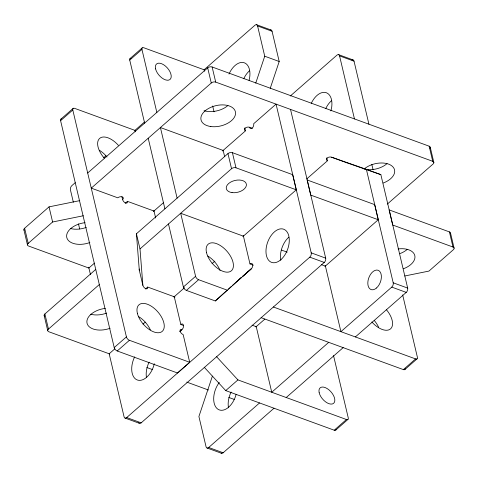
<?xml version="1.0" encoding="UTF-8"?>
<svg xmlns="http://www.w3.org/2000/svg" width="478" height="478" viewBox="0 0 478 478"><rect width="100%" height="100%" fill="white"/><g stroke="black" fill="none" stroke-linecap="round" stroke-linejoin="round"><path stroke-width="0.72" d="M255.742 83.13L264.734 56.219L257.582 25.973A3.209 1.93 -69.9 0 0 254.953 25.232L204.1 69.776L204.441 71.228M270.207 88.412L279.2 61.501L272.054 31.255A3.209 1.93 -69.9 0 0 270.518 29.965M212.393 376.132L198.908 416.499L206.054 446.745A3.209 1.93 -69.9 0 0 208.689 447.486L223.154 452.768L274.008 408.224M168.477 223.967L183.385 286.997A3.209 1.733 48.8 0 0 186.39 290.397L215.315 300.961L226.291 291.036M228.49 289.053L231.233 286.573M232.332 285.581L238.916 279.624M215.315 300.961L251.117 268.935L242.8 276.224M60.879 119.153L73.08 108.464M130.022 58.561L142.229 47.866M174.147 296.252L180.827 324.502A3.209 1.93 -69.9 0 1 183.456 325.243A3.209 1.93 -69.9 0 1 182.016 329.545L179.8 331.487L181.957 329.521A3.209 1.733 48.8 0 0 180.14 331.164A3.209 1.733 48.8 0 0 183.152 334.564L189.706 362.3L177.499 372.989L117.224 350.983A3.209 1.733 48.8 0 1 114.212 347.584L60.592 120.683L72.799 109.988A3.209 1.733 48.8 0 1 74.61 108.345L135.573 130.602M144.637 123.115L129.735 60.085L141.942 49.389A3.209 1.733 48.8 0 1 143.758 47.752L204.662 69.985M75.231 182.674L71.873 185.613A3.209 1.93 -69.9 0 0 70.439 189.915L73.343 202.2M103.732 157.704L105.967 155.75M144.428 122.051L134.933 130.369L135.28 131.814M24.073 230.229A3.209 1.894 -13.3 0 1 24.635 228.245L49.037 206.866L79.76 200.635M87.683 173.006L207.685 67.876A3.209 1.894 -13.3 0 1 212.13 66.98L429.154 146.184A3.209 1.894 -13.3 0 1 429.979 148.353M94.471 263.127L88.86 268.044L28.584 246.033A3.209 1.894 -13.3 0 1 28.208 243.374L52.61 221.995L83.333 215.757M387.288 204.118L433.11 163.972A3.209 1.894 -13.3 0 0 432.733 161.307L215.709 82.102A3.209 1.894 -13.3 0 0 211.264 83.005L91.262 188.135L117.785 197.814A3.209 1.894 -13.3 0 1 122.231 196.912A3.209 1.894 -13.3 0 1 122.607 199.577A3.209 1.733 48.8 0 0 125.606 202.983A3.209 1.733 48.8 0 0 127.423 201.346L154.047 211.061M125.206 203.287L127.423 201.346M153.42 211.485L163.524 202.63M222.473 150.994L245.489 130.829A3.209 1.894 -13.3 0 1 245.112 128.164A3.209 1.894 -13.3 0 1 249.558 127.262L252.372 128.295M290.325 95.994L336.936 55.155A3.209 1.93 -69.9 0 1 339.565 55.896L354.031 61.172L368.932 124.208M44.711 316.346A3.209 1.894 -13.3 0 1 44.89 313.968L95.743 269.419M175.014 297.041L147.684 287.063A3.209 1.733 48.8 0 1 145.874 288.706A3.209 1.733 48.8 0 1 142.862 285.306L139.295 270.172L136.427 233.778L227.964 153.587A3.209 1.894 -13.3 0 1 232.41 152.685L292.691 174.691L296.27 189.82L242.932 236.538M109.749 353.989L48.846 331.762A3.209 1.894 -13.3 0 1 48.463 329.097L99.322 284.547M142.874 285.3L140.006 248.907L231.543 168.716A3.209 1.894 -13.3 0 1 235.989 167.814L296.27 189.82M145.467 289.011L147.684 287.063M114.212 347.584L126.419 336.894L72.799 109.988M183.385 286.997L195.586 276.308L180.678 213.272L243.738 236.287M306.703 178.951L327.472 160.751A3.209 1.894 -13.3 0 1 327.095 158.093A3.209 1.894 -13.3 0 1 331.541 157.19L345.373 162.245M114.774 348.892L109.175 353.792L124.077 416.828A3.209 1.93 -69.9 0 0 126.706 417.563L141.177 422.845L324.245 262.44A3.209 1.93 -69.9 0 0 325.685 258.138L290.528 109.408M143.006 324.084L145.252 322.118M173.884 297.035L184.55 287.69M212.059 263.593L214.867 261.131M117.224 350.983L129.424 340.294L189.706 362.3M186.39 290.397L198.597 279.708L227.522 290.266M239.472 279.14L241.133 277.682L238.976 279.648M242.86 276.248L251.183 268.953A3.209 1.93 -69.9 0 0 252.617 264.651A3.209 1.93 -69.9 0 0 249.988 263.916L243.308 235.66M126.706 417.563L309.78 257.164A3.209 1.93 -69.9 0 0 311.22 252.856L276.057 104.126L253.681 123.724A3.209 1.93 -69.9 0 1 252.247 128.032A3.209 1.93 -69.9 0 1 249.612 127.291M255.861 326.964L264.848 319.095M324.915 266.467L378.247 219.743L374.674 204.62L307.157 179.973L310.736 195.102L378.247 219.743M204.226 367.229L225.724 390.598L237.93 379.902L346.436 419.511A3.209 1.733 48.8 0 0 348.253 417.874L333.525 355.566M328.703 342.35L271.749 392.247L256.166 326.331M331.595 157.22L366.381 169.349L393.203 282.803A3.209 1.93 -69.9 0 1 391.763 287.105L340.91 331.66L325.327 265.738M286.214 397.529L343.174 347.631M355.375 336.942L406.234 292.387A3.209 1.93 -69.9 0 0 407.668 288.085L380.852 174.631L366.381 169.349M261.131 317.685L403.372 369.608L415.579 358.918A3.209 1.733 48.8 0 0 417.396 357.275L402.661 294.932M225.724 390.598L334.23 430.206L346.436 419.511M335.759 430.086L347.966 419.397M404.902 369.494L417.109 358.799M208.689 447.486L259.542 402.942M404.824 275.973L428.963 271.08L453.365 249.701A3.209 1.894 -13.3 0 0 452.989 247.036L449.416 231.908L389.14 209.902L392.719 225.024L452.989 247.036M346.06 162.502L380.852 174.631M256.567 24.713L271.032 29.995M338.544 54.635L353.015 59.911M257.582 25.973L272.054 31.255M264.734 56.219L279.2 61.501M223.471 150.57L160.417 127.548L177.105 198.143M311.22 252.856L325.685 258.138M393.203 282.803L407.668 288.085M309.78 257.164L324.245 262.44M391.763 287.105L406.234 292.387M281.572 250.102L287.176 252.145M321.503 264.681L325.709 266.216M249.988 263.916L253.436 265.171M273.338 306.99L415.579 358.918M252.079 325.171L256.28 326.707M180.827 324.502L183.582 325.506M146.854 367.528L152.452 369.578M186.761 382.095L208.462 390.018M228.765 397.427L234.363 399.471M125.093 418.089L139.564 423.365A3.209 1.93 -69.9 0 0 141.177 422.845M207.076 448.005L221.541 453.287M216.426 356.54L237.93 379.902M430.266 147.326L433.845 162.454M450.527 233.055L454.1 248.184M429.154 146.184L432.733 161.307M371.824 164.444L373.025 169.517M339.565 55.896L354.461 118.926M326.791 157.871L327.472 160.751M244.808 127.943L245.489 130.829M212.13 66.98L215.709 82.102M232.41 152.685L235.989 167.814M207.685 67.876L211.264 83.005M227.964 153.587L231.543 168.716M212.662 105.997L214.03 111.792M223.107 150.188L224.648 156.706M141.942 49.389L156.844 112.426M148.21 138.244L164.898 208.838M153.94 210.774L155.655 218.016M136.427 233.778L140.006 248.907M121.926 196.697L122.601 199.583M78.464 223.877L79.665 228.938M88.717 267.238L90.426 274.462M49.037 206.866L52.61 221.995M24.635 228.245L28.208 243.374M44.89 313.968L48.463 329.097M23.9 229.763L27.473 244.891M44.155 315.492L47.734 330.615M154.316 363.752A17.656 10.606 -69.9 0 1 137.395 380.022A17.656 10.606 -69.9 0 1 134.641 356.875M229.01 74.048A17.656 10.606 -69.9 0 1 244.073 62.708A17.656 10.606 -69.9 0 1 249.08 80.37M139.116 423.126A3.209 1.93 -69.9 0 1 138.769 422.695M243.75 78.727A17.656 10.606 -69.9 0 1 249.48 70.804M280.771 260.259A17.656 10.606 -69.9 0 1 288.814 237.202M146.405 377.244A17.656 10.606 -69.9 0 1 149.112 362.157M311.262 103.373A17.656 10.606 -69.9 0 1 326.432 92.768A17.656 10.606 -69.9 0 1 330.89 110.938M236.144 394.314A17.656 10.606 -69.9 0 1 217.783 409.126A17.656 10.606 -69.9 0 1 219.288 382.472M351.945 60.061A3.209 1.93 -69.9 0 1 354.031 61.172M223.154 452.768A3.209 1.93 -69.9 0 1 221.093 453.048M228.496 407.806A17.656 10.606 -69.9 0 1 231.095 392.08M325.727 108.655A17.656 10.606 -69.9 0 1 331.463 100.727M386.403 309.696A17.656 9.518 48.8 0 1 390.478 328.93A17.656 9.518 48.8 0 1 371.854 321.969M198.597 279.708A3.209 1.733 48.8 0 1 195.586 276.308M405.26 368.592A3.209 1.733 48.8 0 1 403.372 369.608M129.735 60.085A3.209 1.733 48.8 0 1 130.948 58.304M207.834 256.041A17.656 9.518 48.8 0 1 220.059 270.542M374.196 320.391A17.656 9.518 48.8 0 1 378.672 327.364M129.424 340.294A3.209 1.733 48.8 0 1 126.419 336.894M104.216 158.063A17.656 9.518 48.8 0 1 99.579 138.453A17.656 9.518 48.8 0 1 118.335 145.294M139.289 270.178A3.209 1.733 48.8 0 1 139.313 269.036M336.022 429.704A3.209 1.733 48.8 0 1 334.23 430.206M60.592 120.683A3.209 1.733 48.8 0 1 61.28 118.938M99.34 150.229A17.656 9.518 48.8 0 1 106.982 156.993M138.674 316.633A17.656 9.518 48.8 0 1 150.367 329.862M387.043 163.625A17.656 10.426 -13.3 0 1 365.067 169.278M86.273 227.403A17.656 10.426 -13.3 0 1 70.391 228.49M227.898 105.536A17.656 10.426 -13.3 0 1 204.034 110.693M346.006 162.472A3.209 1.894 -13.3 0 1 346.562 162.759M89.846 242.525A17.656 10.426 -13.3 0 1 66.777 237.518A17.656 10.426 -13.3 0 1 85.084 222.676M364.093 169.075A17.656 10.426 -13.3 0 1 391.596 165.699A17.656 10.426 -13.3 0 1 383.242 183.008M106.534 313.12A17.656 10.426 -13.3 0 1 90.653 314.213M407.304 249.349A17.656 10.426 -13.3 0 1 399.931 253.603M449.416 231.908A3.209 1.894 -13.3 0 1 450.485 233.563M398.096 248.954A17.656 10.426 -13.3 0 1 414.749 255.366A17.656 10.426 -13.3 0 1 403.51 268.732M110.113 328.249A17.656 10.426 -13.3 0 1 87.044 323.242A17.656 10.426 -13.3 0 1 105.351 308.394M280.903 259.656A17.656 10.606 -69.9 0 0 285.677 230.366A17.656 10.606 -69.9 0 0 266.3 247.341A17.656 10.606 -69.9 0 0 280.903 259.656M376.509 287.995A10.271 6.172 -69.9 0 0 379.281 270.954A10.271 6.172 -69.9 0 0 368.006 280.831A10.271 6.172 -69.9 0 0 376.509 287.995M206.514 252.647A17.656 9.518 48.8 0 0 229.243 271.922A17.656 9.518 48.8 0 0 223.567 247.903A17.656 9.518 48.8 0 0 206.514 252.647M155.583 68.886A10.271 5.539 48.8 0 0 168.806 80.095A10.271 5.539 48.8 0 0 165.502 66.125A10.271 5.539 48.8 0 0 155.583 68.886M137.353 313.239A17.656 9.518 48.8 0 0 160.082 332.509A17.656 9.518 48.8 0 0 154.406 308.489A17.656 9.518 48.8 0 0 137.353 313.239M319.179 392.743A10.271 5.539 48.8 0 0 332.401 403.958A10.271 5.539 48.8 0 0 329.097 389.982A10.271 5.539 48.8 0 0 319.179 392.743M210.84 126.539A17.656 10.426 -13.3 0 0 235.505 112.312A17.656 10.426 -13.3 0 0 208.3 108.608A17.656 10.426 -13.3 0 0 210.84 126.539M232.039 192.604A10.271 6.065 -13.3 0 0 246.385 184.329A10.271 6.065 -13.3 0 0 230.563 182.172A10.271 6.065 -13.3 0 0 232.039 192.604"/></g></svg>
